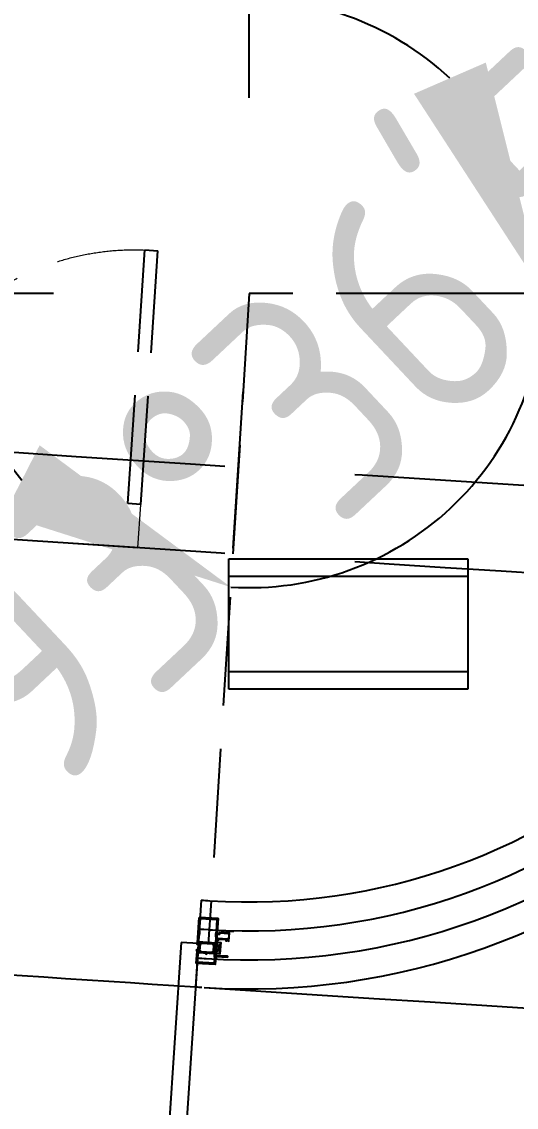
# Model space of a CAD drawing. Header units: inches. Extents: x 0 to 1813292486, y 0 to 3473589894.
# Drawn here: x 600563762 to 600564900, y 3473201471 to 3473203969 of the extents above; entities that cross this region are included whole.
import ezdxf

# ---------------------------------------------------------------- set-up
doc = ezdxf.new("R2010")
doc.units = ezdxf.units.IN
doc.header["$LTSCALE"] = 1000
doc.header["$MEASUREMENT"] = 0
doc.linetypes.add('AX-MALL-DIM-P02$0$DASH', pattern=[0.35, 0.25, -0.1])
doc.linetypes.add('AX-MALL-WALL-P02-QT$0$DASH', pattern=[0.35, 0.25, -0.1])
for name, color, linetype in [('A-Anno-Note', 241, 'Continuous'), ('AX-MALL-DIM-P02$0$A-Anno-Dims', 3, 'Continuous'), ('AX-MALL-DIM-P02$0$A-Detl-Patt', 8, 'Continuous'), ('AX-MALL-P02-200$0$A-Anno-Note', 241, 'Continuous'), ('AX-MALL-WALL-P02$0$A-Anno-Note', 241, 'Continuous'), ('AX-MALL-WALL-P02-QT$0$A-Anno-Note', 241, 'Continuous'), ('AX-MALL-WALL-P02-QT$0$A-Curt', 151, 'Continuous'), ('AX-MALL-WALL-P02-QT$0$A-Detl-Patt', 8, 'Continuous'), ('AX-MALL-WALL-P02-QT$0$A-Detl-Thin', 131, 'Continuous'), ('AX-MALL-WALL-P02-QT$0$A-Fixt', 81, 'Continuous'), ('AX-MALL-WALL-P02-QT$0$A-Wind', 4, 'Continuous'), ('AX-MALL-WALL-P02-QT$0$GASKET', 2, 'Continuous'), ('AX-MALL-WALL-P02-QT$0$STSF', 2, 'Continuous')]:
    doc.layers.add(name, color=color, linetype=linetype)
doc.layers.add('AX-MALL-WALL-P02-QT$0$AM_SUPPR', color=6, linetype='Continuous', lineweight=30)
doc.layers.add('AX-MALL-WALL-P02-QT$0$M-AUX-TO-ARCH', color=1, linetype='Continuous', plot=False)
doc.styles.add('AX-MALL-DIM-P02$0$_TCH_DIM_T3', font='gbenor.shx')
doc.dimstyles.new('AX-MALL-DIM-P02$0$_TCH_ARCH&&180', dxfattribs={"dimtxt": 535.5, "dimasz": 270, "dimexe": 450, "dimexo": 450, "dimgap": 137.25, "dimtad": 1, "dimdec": 0, "dimzin": 0, "dimdsep": 46, "dimtxsty": 'AX-MALL-DIM-P02$0$_TCH_DIM_T3', "dimblk": 'AX-MALL-DIM-P02$0$_ArchTick', "dimcen": 0.09, "dimclrt": 7, "dimazin": 2, "dimtfac": 1, "dimtdec": 0, "dimtix": 1, "dimtmove": 2, "dimatfit": 3, "dimfxl": 500, "dimtolj": 1, "dimtzin": 0, "dimarcsym": 0})
doc.dimstyles.new('AX-MALL-DIM-P02$0$_TCH_ARROW&&180', dxfattribs={"dimtxt": 535.5, "dimasz": 540, "dimexe": 450, "dimexo": 450, "dimgap": 137.25, "dimtad": 1, "dimdec": 0, "dimzin": 0, "dimdsep": 46, "dimtxsty": 'AX-MALL-DIM-P02$0$_TCH_DIM_T3', "dimcen": 0.09, "dimclrt": 7, "dimaunit": 1, "dimadec": 3, "dimazin": 2, "dimtfac": 1, "dimtdec": 0, "dimtix": 1, "dimtmove": 2, "dimatfit": 3, "dimfxl": 500, "dimtolj": 1, "dimtzin": 0, "dimarcsym": 0})

# ---------------------------------------------------------------- blocks, each defined once
blk = doc.blocks.new('AX-MALL-WALL-P02-QT$0$tj')
at = {"layer": 'AX-MALL-WALL-P02-QT$0$A-Detl-Patt'}
h = blk.add_hatch(dxfattribs=at)
h.set_pattern_fill('STEEL', color=256, scale=100, angle=50.4318)
h.set_pattern_definition([(75, (-14278.2, 156289.83), (-153.340725, 41.08752), []), (75, (-14317.88, 156358.57), (-153.340725, 41.08752), [])])
edge = h.paths.add_edge_path()
edge.add_line((88101.3, 47666.6), (87883.9, 47459.8))
edge.add_line((87883.9, 47459.8), (91571.5, 43584.6))
edge.add_arc((262949.4, 558937.7), 543101.4, 251.605736, 260.028867)
edge.add_arc((172180.8, -2862.1), 27100, 64.71287, 96.9316, ccw=False)
edge.add_arc((262949, 558936.3), 543100, 261.615511, 271.725148)
edge.add_line((279299, 16082.5), (279299, 16382.7))
edge.add_arc((262949, 558936.3), 542800, 261.620204, 271.726101, ccw=False)
edge.add_arc((172180.8, -2862.1), 27400, 64.80632, 96.83816)
edge.add_arc((262949.4, 558937.7), 542801.4, 251.613639, 260.024173, ccw=False)
edge.add_line((91737.3, 43845.7), (88101.3, 47666.6))
blk.add_lwpolyline([(88103, 47737.3), (87813.2, 47461.6), (91543.9, 43541.1, 0.036779), (168908.9, 23989.2, -0.141654), (183742.1, 21592.7, 0.044166), (279349, 16034), (279349, 16434.2, -0.044144), (183859, 21979.8, 0.140545), (168919.8, 24393.5, -0.036705), (91764.9, 43889.2), (88103, 47737.3)], format="xyb", dxfattribs=at)
blk.add_lwpolyline([(88101.3, 47666.6), (87883.9, 47459.8), (91571.5, 43584.6, 0.036769), (168910.3, 24039.8, -0.141514), (183756.7, 21641.1, 0.04414), (279299, 16082.5), (279299, 16382.7, -0.044124), (183844.5, 21931.4, 0.140683), (168918.5, 24342.9, -0.036714), (91737.3, 43845.7)], format="xyb", close=True, dxfattribs=at)
blk = doc.blocks.new('AX-MALL-WALL-P02-QT$0$1')
at = {"layer": 'AX-MALL-WALL-P02-QT$0$A-Detl-Patt', "linetype": 'AX-MALL-WALL-P02-QT$0$DASH', "extrusion": (0, 0, -1)}
for p, q in [((108521.7, -109072.2), (108772.2, -108543.5)), ((108548.8, -109085), (108799.3, -108556.4)), ((108799.3, -108556.4), (108772.2, -108543.5)), ((109579.1, -109573.1), (109829.5, -109044.4)), ((109606.2, -109585.9), (109856.6, -109057.2)), ((109829.5, -109044.4), (109856.6, -109057.2)), ((108521.7, -109072.2), (108548.8, -109085)), ((109606.2, -109585.9), (109579.1, -109573.1))]:
    blk.add_line(p, q, dxfattribs=at)
at = {"layer": 'AX-MALL-WALL-P02-QT$0$A-Detl-Patt', "linetype": 'AX-MALL-WALL-P02-QT$0$DASH', "lineweight": 13, "extrusion": (0, 0, -1)}
blk.add_lwpolyline([(-108799.2, -108556.5, 0.406722), (-109064, -109329.1, 0.406722), (-109829.4, -109044.6)], format="xyb", dxfattribs=at)
at = {"layer": 'AX-MALL-WALL-P02-QT$0$A-Detl-Patt', "linetype": 'AX-MALL-WALL-P02-QT$0$DASH', "lineweight": 13}
blk.add_lwpolyline([(108478.9, -109162.6), (109563.4, -109676.3), (109649, -109495.5), (108564.5, -108981.8)], close=True, dxfattribs=at)
blk = doc.blocks.new('AX-MALL-WALL-P02-QT$0$JB-AC(i)-Li')
for p, q in [((-275, 0), (275, 0)), ((-275, 0), (275, 0)), ((-275, -300), (-275, 0)), ((275, 0), (275, -300)), ((-275, -40), (275, -40)), ((275, -260), (-275, -260)), ((275, -300), (-275, -300))]:
    blk.add_line(p, q)
blk = doc.blocks.new('AX-MALL-WALL-P02-QT$0$A$C45704BEF')
at = {"color": 3, "ltscale": 10}
blk.add_lwpolyline([(18.8, -25), (17.5, -25), (17.5, -23), (15.5, -23), (15.5, -7), (18.5, -7), (18.5, -5.3, 0.414214), (18.2, -5), (17.8, -5, 0.414), (17.5, -5.3), (17.5, -5.7, -0.483847), (17.1, -6), (15.9, -5.7), (15.9, -1.3), (17.1, -1, -0.47418), (17.5, -1.3), (17.5, -1.7, 0.414), (17.8, -2), (18.2, -2, 0.414214), (18.5, -1.7), (18.5, 0), (0, 0), (0, -22.9), (1, -22.9), (1, -22.4), (3, -22.4, -0.414214), (3.5, -22.9), (3.5, -25), (2.9, -25.5, 0.498868), (2.9, -25.9), (5, -27.4, 0.819287), (5.5, -27), (4.5, -25.5), (4.5, -22.9, 0.414214), (3, -21.4), (1, -21.4), (1, -3.2, -0.414209), (3.2, -1), (14.5, -1), (14.5, -6), (14.5, -6), (14.5, -24), (16.5, -24), (16.5, -25), (16.5, -27.2, 0.658242), (17.3, -27.6), (19.1, -25.9, 0.682714), (18.8, -25)], format="xyb", dxfattribs=at)
blk = doc.blocks.new('AX-MALL-WALL-P02-QT$0$尺寸分格点')
at = {"ltscale": 10}
h = blk.add_hatch(color=1, dxfattribs=at)
h.dxf.hatch_style = 1
edge = h.paths.add_edge_path()
edge.add_line((0, -1.5), (0, 0))
edge.add_line((0, 0), (-1.5, 0))
edge.add_arc((0, 0), 1.5, 180, 270)
edge = h.paths.add_edge_path()
edge.add_line((0, 1.5), (0, 0))
edge.add_line((0, 0), (1.5, 0))
edge.add_arc((0, 0), 1.5, 0, 90)
for p, q in [((-2.5, 0), (2.5, 0)), ((0, -2.5), (0, 2.5))]:
    blk.add_line(p, q)
blk.add_circle((0, 0), 1.5)
blk = doc.blocks.new('AX-MALL-WALL-P02-QT$0$定位点')
blk.add_blockref('AX-MALL-WALL-P02-QT$0$尺寸分格点', (0, 0))
blk = doc.blocks.new('AX-MALL-WALL-P02-QT$0$A$C40565891')
h = blk.add_hatch()
h.set_pattern_fill('NET', color=6, scale=0.5, angle=315)
h.set_pattern_definition([(225, (-8954763.8857, -14331520.9494), (-1.12253201513, 1.12253201513), []), (135, (-8954763.8857, -14331520.9494), (1.12253201513, 1.12253201513), [])])
edge = h.paths.add_edge_path()
edge.add_line((-2.9, -1), (-17.1, -1))
edge.add_arc((-17.1, -2), 1, 90, 120)
edge.add_line((-17.6, -1.1), (-19.3, -2.1))
edge.add_line((-19.3, -2.1), (-19.6, -2.1))
edge.add_arc((-19.6, -1.7), 0.4, 180, 270, ccw=False)
edge.add_line((-20, -1.7), (-20, 1.7))
edge.add_arc((-19.6, 1.7), 0.4, 90, 180, ccw=False)
edge.add_line((-19.6, 2.1), (-19.3, 2.1))
edge.add_line((-19.3, 2.1), (-17.6, 1.1))
edge.add_arc((-17.1, 2), 1, 240, 270)
edge.add_line((-17.1, 1), (-2.9, 1))
edge.add_arc((-2.9, 2), 1, 270, 300)
edge.add_line((-2.4, 1.1), (-0.7, 2.1))
edge.add_line((-0.7, 2.1), (-0.4, 2.1))
edge.add_arc((-0.4, 1.7), 0.4, 0, 90, ccw=False)
edge.add_line((0, 1.7), (0, -1.7))
edge.add_arc((-0.4, -1.7), 0.4, 270, 360, ccw=False)
edge.add_line((-0.4, -2.1), (-0.7, -2.1))
edge.add_line((-0.7, -2.1), (-2.4, -1.1))
edge.add_arc((-2.9, -2), 1, 60, 90)
at = {"layer": 'AX-MALL-WALL-P02-QT$0$STSF', "lineweight": 40}
blk.add_lwpolyline([(-2.9, -1), (-17.1, -1, 0.131652), (-17.6, -1.1), (-19.3, -2.1), (-19.6, -2.1, -0.414214), (-20, -1.7), (-20, 1.7, -0.414214), (-19.6, 2.1), (-19.3, 2.1), (-17.6, 1.1, 0.131652), (-17.1, 1), (-2.9, 1, 0.131652), (-2.4, 1.1), (-0.7, 2.1), (-0.4, 2.1, -0.414214), (0, 1.7), (0, -1.7, -0.414214), (-0.4, -2.1), (-0.7, -2.1), (-2.4, -1.1, 0.131652)], format="xyb", close=True, dxfattribs=at)
blk = doc.blocks.new('AX-MALL-WALL-P02-QT$0$A$C5DA96DE0')
at = {"layer": 'AX-MALL-WALL-P02-QT$0$AM_SUPPR', "color": 3}
for points in [[(-22, 105.2), (-22, 46.6, -0.414214), (-21.7, 46.3), (-21.7, 45.3, -0.414214), (-21.9, 45.1), (-22.1, 45.1, 0.315299), (-22.3, 45), (-22.9, 43.4, 0.548619), (-22.7, 43.1), (-20, 43.3, 0.176327), (-19.8, 43.4), (-19.5, 43.8, 0.57735), (-19.5, 44.1), (-19.7, 44.1, -0.310745), (-19.9, 44.3), (-20.2, 46.2), (-20.2, 46.3, -0.664495), (-19.4, 46.7, 0.196262), (-19.2, 46.6), (-15.8, 46.6, -0.414214), (-15.5, 46.3), (-15.5, 46), (-16.5, 44.3, 0.57968), (-16.4, 44.1), (-15.1, 44.1, 0.266079), (-14.2, 44.6), (-13.3, 46.1, -0.266079), (-12.5, 46.6), (-12.5, 46.6), (12.5, 46.6, -0.266079), (13.3, 46.1), (14.2, 44.6, 0.266079), (15.1, 44.1), (16.4, 44.1, 0.57968), (16.5, 44.3), (15.5, 46), (15.5, 46.3, -0.414214), (15.8, 46.6), (19.2, 46.6, 0.196262), (19.4, 46.7, -0.664495), (20.2, 46.3), (20.2, 46.2), (19.9, 44.3, -0.310745), (19.7, 44.1), (19.5, 44.1, 0.57735), (19.5, 43.8), (19.8, 43.4, 0.176327), (20, 43.3), (22.7, 43.1, 0.548619), (22.9, 43.4), (22.3, 45, 0.315299), (22.1, 45.1), (21.9, 45.1, -0.414214), (21.7, 45.3), (21.7, 46.3, -0.414214), (22, 46.6), (22, 73.9)], [(-12.5, 26.6), (-12.5, 26.6, -0.266079), (-13.3, 27.1), (-14.2, 28.6, 0.266079), (-15.1, 29.1), (-16.4, 29.1, 0.57968), (-16.5, 28.9), (-15.5, 27.2), (-15.5, 26.9, -0.414214), (-15.8, 26.6), (-19.2, 26.6, 0.196262), (-19.4, 26.5, -0.664495), (-20.2, 26.9), (-20.2, 27), (-19.9, 28.9, -0.310745), (-19.7, 29.1), (-19.5, 29.1, 0.57735), (-19.5, 29.4), (-19.8, 29.8, 0.176327), (-20, 29.9), (-22.7, 30.1, 0.548619), (-22.9, 29.8), (-22.3, 28.2, 0.315299), (-22.1, 28.1), (-21.9, 28.1, -0.414214), (-21.7, 27.9), (-21.7, 26.9, -0.414214), (-22, 26.6), (-22, 0), (22, 0), (22, 18)], [(22, 20), (22, 26.6, -0.414214), (21.7, 26.9), (21.7, 27.9, -0.414214), (21.9, 28.1), (22.1, 28.1, 0.315299), (22.3, 28.2), (22.9, 29.8, 0.548619), (22.7, 30.1), (20, 29.9, 0.176327), (19.8, 29.8), (19.5, 29.4, 0.57735), (19.5, 29.1), (19.7, 29.1, -0.310745), (19.9, 28.9), (20.2, 27), (20.2, 26.9, -0.664495), (19.4, 26.5, 0.196262), (19.2, 26.6), (15.8, 26.6, -0.414214), (15.5, 26.9), (15.5, 27.2), (16.5, 28.9, 0.57968), (16.4, 29.1), (15.1, 29.1, 0.266079), (14.2, 28.6), (13.3, 27.1, -0.266079), (12.5, 26.6), (-12.5, 26.6)]]:
    blk.add_lwpolyline(points, format="xyb", dxfattribs=at)
for points in [[(22, 73.9), (22, 73.9), (22, 105.2), (-22, 105.2)], [(-19.8, 103), (-19.8, 103), (-19.8, 74.7), (-19, 73.7), (-19, 68.7), (-19, 63.7), (-20, 62.7), (-20, 48.8), (20, 48.8), (20, 62.7), (19, 63.7), (19, 68.7), (19, 73.7), (19.8, 74.7), (19.8, 103), (-19.8, 103)], [(-19, 24.4), (-19, 16.6), (-19.8, 15.6), (-19.8, 2.2), (-19.8, 2.2), (19.8, 2.2), (19.8, 15.6), (19, 16.6), (19, 24.4), (-19, 24.4)], [(22, 20), (44, 20), (44, 20.4), (45, 20.1), (45, 20.4), (46, 20.1), (46, 20.4), (47, 20.1), (47, 20.4), (48, 20.1), (48, 20.4), (49, 20.4), (49, 18), (22, 18)]]:
    blk.add_lwpolyline(points, dxfattribs=at)
at = {"color": 6, "ltscale": 10, "xscale": -0.9999999999999999, "rotation": 90}
blk.add_blockref('AX-MALL-WALL-P02-QT$0$A$C40565891', (-17.7, 26.6), dxfattribs=at)
at = {"color": 6, "ltscale": 10, "rotation": 270}
blk.add_blockref('AX-MALL-WALL-P02-QT$0$A$C40565891', (17.7, 26.6), dxfattribs=at)
blk = doc.blocks.new('AX-MALL-WALL-P02-QT$0$A$C3B8A2171')
at = {"color": 6}
for p, q in [((22, 27), (31.3, 1)), ((31.3, 27), (22, 1))]:
    blk.add_line(p, q, dxfattribs=at)
blk.add_lwpolyline([(22, 27), (31.3, 27), (31.3, 1), (22, 1)], close=True, dxfattribs=at)
at = {"color": 6, "ltscale": 10}
blk.add_blockref('AX-MALL-WALL-P02-QT$0$A$C5DA96DE0', (0, -23.7), dxfattribs=at)
at = {"color": 6, "ltscale": 10, "rotation": 270}
blk.add_blockref('AX-MALL-WALL-P02-QT$0$A$C45704BEF', (49.9, 50.2), dxfattribs=at)
at = {"layer": 'AX-MALL-WALL-P02-QT$0$GASKET', "extrusion": (0, 0, -1), "zscale": -1, "rotation": 270}
blk.add_blockref('AX-MALL-WALL-P02-QT$0$定位点', (0, 0), dxfattribs=at)
blk = doc.blocks.new('AX-MALL-WALL-P02-QT$0$mqst2')
at = {"color": 6, "ltscale": 10, "rotation": 356.2820188613544}
blk.add_blockref('AX-MALL-WALL-P02-QT$0$A$C3B8A2171', (350597.2, -45448.5, 0), dxfattribs=at)
blk = doc.blocks.new('AX-MALL-WALL-P02-QT$0$$DorLib2D$00000002')
for p, q in [((-0.5, 0), (-0.5, 0.4875)), ((-0.475, 0.4875), (-0.5, 0.4875)), ((-0.475, 0), (-0.475, 0.4875)), ((0.475, 0), (0.475, 0.4875)), ((0.475, 0.4875), (0.5, 0.4875)), ((0.5, 0), (0.5, 0.4875)), ((-0.5, 0), (-0.475, 0)), ((0.5, 0), (0.475, 0))]:
    blk.add_line(p, q)
at = {"lineweight": 13}
for centre, start, end in [((-0.4875, 0), 0, 88.5307), ((0.4875, 0), 91.4693, 180)]:
    blk.add_arc(centre, 0.4875, start, end, dxfattribs=at)
blk = doc.blocks.new('AX-MALL-WALL-P02-QT')
at = {"layer": 'AX-MALL-WALL-P02-QT$0$A-Curt'}
blk.add_line((600364885.9, 3473067881), (600364803.8, 3473067698.6), dxfattribs=at)
for centre, radius, start, end in [((600365476.5, 3473069150.5), 1400, 245.8622, 339.5682), ((600365476.5, 3473069150.5), 1466.7, 245.9803, 339.5682), ((600365476.5, 3473069150.5), 1533.3, 245.8622, 339.5682), ((600365476.5, 3473069150.5), 1600, 245.8622, 339.5682), ((600585645.8, 3473560475.4), 539800.1, 245.860104, 245.86221), ((600585645.8, 3473560475.4), 539866.8, 245.860093, 245.868555), ((600585645.8, 3473560475.4), 539933.4, 245.860082, 245.86221), ((600585645.8, 3473560475.4), 540000.1, 245.860073, 245.861612)]:
    blk.add_arc(centre, radius, start, end, dxfattribs=at)
at = {"layer": 'AX-MALL-WALL-P02-QT$0$A-Detl-Thin', "linetype": 'AX-MALL-WALL-P02-QT$0$DASH', "ltscale": 3}
for points in [[(600362687.3, 3473069970.5, 0.001959), (600366538.4, 3473068238.2, 0.001265)], [(600362617.3, 3473069782.6, 0.001917), (600366386.7, 3473068086.8, 0.001917)]]:
    blk.add_lwpolyline(points, format="xyb", dxfattribs=at)
at = {"layer": 'AX-MALL-WALL-P02-QT$0$A-Detl-Thin'}
blk.add_lwpolyline([(600364822.2, 3473067690.4, 0.007717), (600380136.3, 3473061109.8, 0.007717)], format="xyb", dxfattribs=at)
at = {"layer": 'AX-MALL-WALL-P02-QT$0$A-Wind'}
blk.add_arc((600585645.8, 3473560475.4), 540000.1, 245.690307, 245.860072, dxfattribs=at)
at = {"layer": 'AX-MALL-WALL-P02-QT$0$A-Anno-Note', "rotation": 339.5681613092181}
blk.add_blockref('AX-MALL-WALL-P02-QT$0$mqst2', (600052179.3, 3473232742.4), dxfattribs=at)
at = {"layer": 'AX-MALL-WALL-P02-QT$0$A-Detl-Thin', "rotation": 339.5681613091762}
blk.add_blockref('AX-MALL-WALL-P02-QT$0$tj', (600144118.7, 3473128496.3), dxfattribs=at)
at = {"layer": 'AX-MALL-WALL-P02-QT$0$A-Fixt', "rotation": 339.5681613375581}
blk.add_blockref('AX-MALL-WALL-P02-QT$0$JB-AC(i)-Li', (600365477, 3473068499.1), dxfattribs=at)
at = {"layer": 'AX-MALL-WALL-P02-QT$0$A-Wind', "xscale": 1600, "yscale": -1600, "zscale": 200, "rotation": 335.7751892865626}
blk.add_blockref('AX-MALL-WALL-P02-QT$0$$DorLib2D$00000002', (600364115.3, 3473068118.1), dxfattribs=at)
at = {"layer": 'AX-MALL-WALL-P02-QT$0$M-AUX-TO-ARCH', "rotation": 1.06566800423628}
blk.add_blockref('AX-MALL-WALL-P02-QT$0$1', (600253447.9, 3473176311), dxfattribs=at)
blk = doc.blocks.new('AX-MALL-WALL-P02')
at = {"layer": 'AX-MALL-WALL-P02$0$A-Anno-Note'}
blk.add_blockref('AX-MALL-WALL-P02-QT', (0, 0), dxfattribs=at)
blk = doc.blocks.new('AX-MALL-DIM-P02$0$_ArchTick')
at = {"color": 0, "linetype": 'ByBlock', "const_width": 0.4}
blk.add_lwpolyline([(-0.5, -0.5), (0.5, 0.5)], dxfattribs=at)
blk = doc.blocks.new('*D1052')
at = {"layer": 'AX-MALL-DIM-P02$0$A-Anno-Dims', "color": 0, "lineweight": -2, "transparency": 16777216}
for p, q in [((600365633.4, 3473069572.3), (600365956, 3473070439.3)), ((600365799.1, 3473070017.5), (600366923.8, 3473069599.1)), ((600366758.1, 3473069153.8), (600367080.7, 3473070020.8))]:
    blk.add_line(p, q, dxfattribs=at)
at = {"layer": 'AX-MALL-DIM-P02$0$A-Anno-Dims', "color": 0, "lineweight": -2, "transparency": 16777216, "xscale": 270, "yscale": 270, "zscale": 270}
for p, rotation in [((600365799.1, 3473070017.5), 159.5916919259749), ((600366923.8, 3473069599.1), 339.5916919259749)]:
    blk.add_blockref('AX-MALL-DIM-P02$0$_ArchTick', p, dxfattribs=dict(at, rotation=rotation))
at = {"layer": 'AX-MALL-DIM-P02$0$A-Anno-Dims', "color": 7, "transparency": 16777216, "insert": (600365314.4, 3473070764.4), "char_height": 535.5, "attachment_point": 5, "rotation": 339.5917, "style": 'AX-MALL-DIM-P02$0$_TCH_DIM_T3'}
blk.add_mtext('\\A1;1200', dxfattribs=at)
blk = doc.blocks.new('*D1053')
at = {"layer": 'AX-MALL-DIM-P02$0$A-Anno-Dims', "color": 0, "lineweight": -2, "transparency": 16777216}
for p, q in [((600365290.2, 3473069939.3), (600364438.4, 3473070256.7)), ((600364624.7, 3473069467.8), (600364860.1, 3473070099.6)), ((600365054.8, 3473069307.6), (600364203, 3473069624.9))]:
    blk.add_line(p, q, dxfattribs=at)
at = {"layer": 'AX-MALL-DIM-P02$0$A-Anno-Dims', "color": 0, "lineweight": -2, "transparency": 16777216, "xscale": 270, "yscale": 270, "zscale": 270}
for p, rotation in [((600364860.1, 3473070099.6), 69.56816131446499), ((600364624.7, 3473069467.8), 249.568161314465)]:
    blk.add_blockref('AX-MALL-DIM-P02$0$_ArchTick', p, dxfattribs=dict(at, rotation=rotation))
at = {"layer": 'AX-MALL-DIM-P02$0$A-Anno-Dims', "color": 7, "transparency": 16777216, "insert": (600363924.4, 3473069108.9), "char_height": 535.5, "attachment_point": 5, "rotation": 69.5682, "style": 'AX-MALL-DIM-P02$0$_TCH_DIM_T3'}
blk.add_mtext('\\A1;674', dxfattribs=at)
blk = doc.blocks.new('*D1054')
at = {"layer": 'AX-MALL-DIM-P02$0$A-Anno-Dims', "color": 0, "lineweight": -2, "transparency": 16777216}
for p, q in [((600366026.5, 3473068945.6), (600365689.2, 3473069071.3)), ((600365237.5, 3473068614.4), (600365384.1, 3473068943.2))]:
    blk.add_line(p, q, dxfattribs=at)
for start, end in [(26.5812, 73.5942), (151.9408, 198.9538), (245.9669, 339.5682)]:
    blk.add_arc((600365476.5, 3473069150.5), 676.9, start, end, dxfattribs=at)
at = {"layer": 'AX-MALL-DIM-P02$0$A-Anno-Dims', "color": 0, "transparency": 16777216}
for points in [[(600366171.8, 3473069458.2), (600365992, 3473069448.6), (600366110.9, 3473068914.2)], [(600364902.7, 3473068991.4), (600364769.9, 3473068869.9), (600365200.8, 3473068532.2)]]:
    blk.add_solid(points, dxfattribs=at)
at = {"layer": 'AX-MALL-DIM-P02$0$A-Anno-Dims', "color": 7, "transparency": 16777216, "insert": (600365581.8, 3473068899.8), "char_height": 535.5, "attachment_point": 5, "rotation": 22.7675, "style": 'AX-MALL-DIM-P02$0$_TCH_DIM_T3'}
blk.add_mtext('\\A1;93°36\'5"', dxfattribs=at)
blk = doc.blocks.new('AX-MALL-DIM-P02')
at = {"layer": 'AX-MALL-DIM-P02$0$A-Detl-Patt', "linetype": 'AX-MALL-DIM-P02$0$DASH'}
for p, q in [((600365476.5, 3473069150.5), (600364865.6, 3473067780.5)), ((600366882.1, 3473068626.9), (600365476.5, 3473069150.5))]:
    blk.add_line(p, q, dxfattribs=at)
at = {"layer": 'AX-MALL-DIM-P02$0$A-Anno-Dims'}
for base, p2, angle, picture, middle in [((600366923.8, 3473069599.1), (600366601.2, 3473068732.1), 339.5917, '*D1052', (600365314.4, 3473070764.4)), ((600364860.1, 3473070099.6), (600365711.9, 3473069782.2), 69.5682, '*D1053', (600363924.4, 3473069108.9))]:
    dim = blk.add_linear_dim(base=base, p1=(600365476.5, 3473069150.5), p2=p2, angle=angle, dimstyle='AX-MALL-DIM-P02$0$_TCH_ARCH&&180', dxfattribs=at)
    dim.commit()
    dim.dimension.update_dxf_attribs({"geometry": picture, "text_midpoint": middle, "dimtype": 129})
dim = blk.add_angular_dim_3p(base=(600365561, 3473068478.9), center=(600365476.5, 3473069150.5), p1=(600365054.2, 3473068203.5), p2=(600366448.2, 3473068788.5), dimstyle='AX-MALL-DIM-P02$0$_TCH_ARROW&&180', override={"dimgap": 0}, dxfattribs=at)
dim.commit()
dim.dimension.update_dxf_attribs({"geometry": '*D1054', "text_midpoint": (600365581.8, 3473068899.8), "dimtype": 133, "text_rotation": 22.7675})
blk = doc.blocks.new('AX-MALL-P02-200')
at = {"layer": 'AX-MALL-P02-200$0$A-Anno-Note'}
blk.add_blockref('AX-MALL-WALL-P02', (0, 0), dxfattribs=at)
blk.add_blockref('AX-MALL-DIM-P02', (0, 0), dxfattribs=at)

msp = doc.modelspace()

# ---------------------------------------------------------------- block references
at = {"layer": 'A-Anno-Note', "rotation": 20.43183869077545}
msp.add_blockref('AX-MALL-P02-200', (1250392458.5, 9048125.7), dxfattribs=at)

doc.saveas('drawing.dxf')
